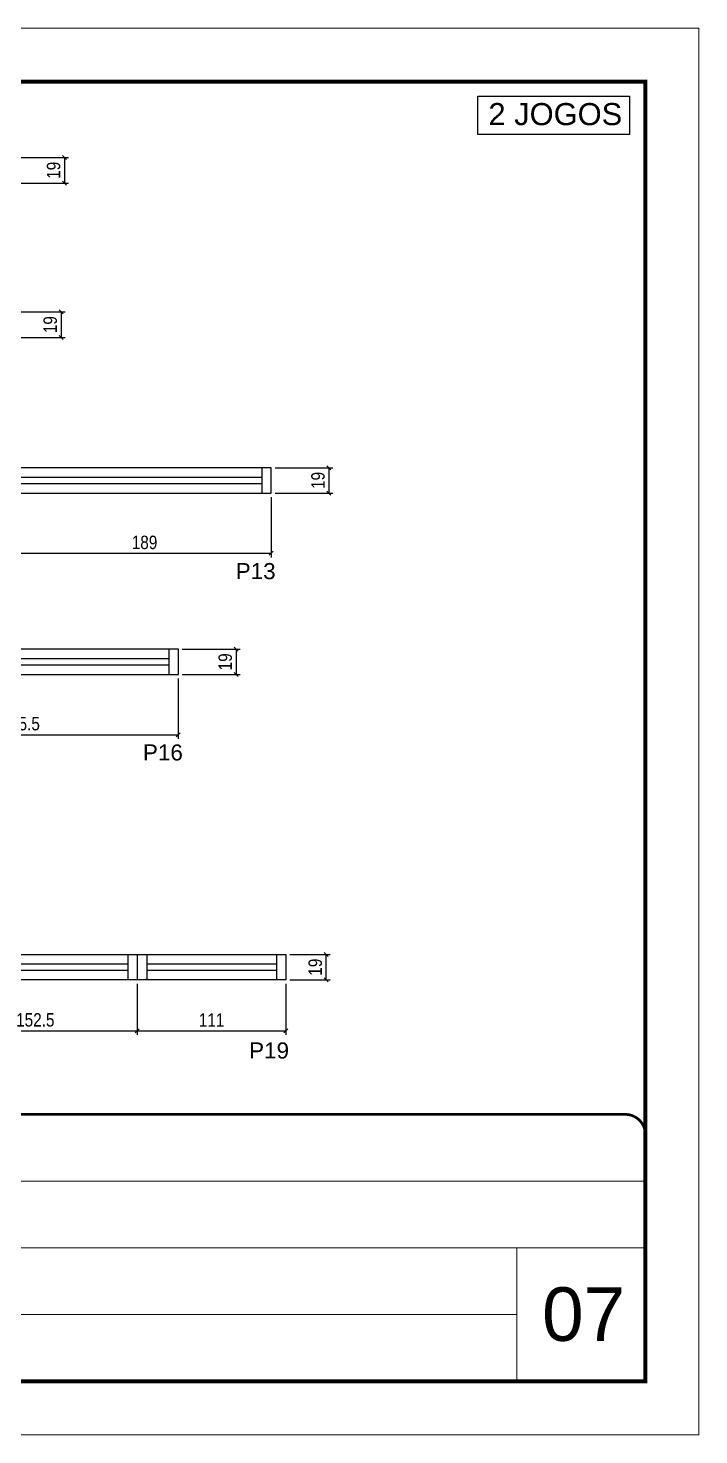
# Model space of a CAD drawing. Extents: x 3245 to 12416, y 917 to 10295.
# Drawn here: x 7413 to 7914, y 7809 to 8859 of the extents above; entities that cross this region are included whole.
import ezdxf

# ---------------------------------------------------------------- set-up
doc = ezdxf.new("R2010")
doc.units = 0
doc.linetypes.add('CONTINUO', pattern=[0])
doc.linetypes.add('DASHED', pattern=[0.75, 0.5, -0.25])
for name, color, linetype in [('5', 5, 'Continuous'), ('COTA', 241, 'Continuous'), ('NOMENCLATURA', 7, 'Continuous'), ('Painéis', 200, 'Continuous'), ('SARR_2.2x7', 40, 'Continuous')]:
    doc.layers.add(name, color=color, linetype=linetype)
for name, color, linetype, lineweight in [('CARIMBO', 255, 'Continuous', 9), ('Folhas', 255, 'Continuous', 9), ('SARRAFO DE PRESSAO', 251, 'DASHED', 9)]:
    doc.layers.add(name, color=color, linetype=linetype, lineweight=lineweight)
doc.styles.add('ARIAL', font='arial.ttf')
doc.styles.add('COTA TECNICA-50', font='techl___.ttf', dxfattribs={"height": 10})
doc.styles.get("Standard").update_dxf_attribs({"font": 'arial.ttf'})
doc.dimstyles.new('COTA PAINEL-50', dxfattribs={"dimtxt": 10, "dimasz": 3, "dimexe": 3, "dimexo": 3, "dimgap": 3, "dimtad": 1, "dimdec": 1, "dimzin": 12, "dimdsep": 46, "dimtxsty": 'COTA TECNICA-50', "dimblk1": 'OBLIQUE', "dimblk2": 'OBLIQUE', "dimsah": 1, "dimcen": 0.9, "dimclrd": 4, "dimclre": 4, "dimclrt": 240, "dimadec": 1, "dimazin": 3, "dimtfac": 1, "dimtdec": 1, "dimtmove": 0, "dimatfit": 3, "dimfxl": 1, "dimtolj": 1, "dimtzin": 12, "dimarcsym": 0})

# ---------------------------------------------------------------- blocks, each defined once
blk = doc.blocks.new('9999999999')
at = {"color": 30, "linetype": 'CONTINUO'}
for p, q in [((98564.6, 34379.6), (99584, 34379.6)), ((98564.6, 34329.8), (99488, 34329.8)), ((99584, 34329.8), (99488, 34329.8)), ((99488, 34329.8), (99488, 34230.2)), ((98564.6, 34280), (99488, 34280))]:
    blk.add_line(p, q, dxfattribs=at)
at = {"color": 30, "linetype": 'CONTINUO', "const_width": 2}
blk.add_lwpolyline([(99584, 34230.2), (99584, 34414.4, 0.414214), (99569, 34429.4), (98229, 34429.4, 0.414214), (98214, 34414.4), (98214, 34245.2, 0.414214), (98229, 34230.2), (99584, 34230.2)], format="xyb", dxfattribs=at)
at = {"layer": 'Folhas'}
blk.add_lwpolyline([(98139, 34190.2), (99624, 34190.2), (99624, 35240.2), (98139, 35240.2)], close=True, dxfattribs=at)
at = {"layer": 'Folhas', "color": 30, "const_width": 3}
blk.add_lwpolyline([(98214, 34230.2), (99584, 34230.2), (99584, 35200.2), (98214, 35200.2)], close=True, dxfattribs=at)
blk = doc.blocks.new('_Oblique')
at = {"color": 0, "linetype": 'ByBlock', "lineweight": -2}
blk.add_line((-0.5, -0.5), (0.5, 0.5), dxfattribs=at)
blk = doc.blocks.new('*D61')
at = {"layer": 'COTA', "color": 4, "linetype": 'ByBlock', "lineweight": -2, "transparency": 16777216}
for p, q in [((7341.9, 8145.3), (7341.9, 8107.3)), ((7494.4, 8145.3), (7494.4, 8107.3)), ((7341.9, 8110.3), (7494.4, 8110.3))]:
    blk.add_line(p, q, dxfattribs=at)
at = {"layer": 'Defpoints', "color": 0, "linetype": 'ByBlock', "transparency": 16777216}
for p in [(7341.9, 8148.3), (7494.4, 8148.3), (7494.4, 8110.3)]:
    blk.add_point(p, dxfattribs=at)
at = {"layer": 'COTA', "color": 4, "linetype": 'ByBlock', "lineweight": -2, "transparency": 16777216, "xscale": 3, "yscale": 3, "zscale": 3, "rotation": 180}
blk.add_blockref('_Oblique', (7341.9, 8110.3), dxfattribs=at)
at = {"layer": 'COTA', "color": 4, "linetype": 'ByBlock', "lineweight": -2, "transparency": 16777216, "xscale": 3, "yscale": 3, "zscale": 3}
blk.add_blockref('_Oblique', (7494.4, 8110.3), dxfattribs=at)
at = {"layer": 'COTA', "color": 240, "linetype": 'ByBlock', "transparency": 16777216, "insert": (7418.2, 8118.4), "char_height": 10, "attachment_point": 5, "style": 'COTA TECNICA-50'}
blk.add_mtext('\\A1;152.5', dxfattribs=at)
blk = doc.blocks.new('*D62')
at = {"layer": 'COTA', "color": 4, "linetype": 'ByBlock', "lineweight": -2, "transparency": 16777216}
for p, q in [((7494.4, 8145.3), (7494.4, 8107.3)), ((7605.4, 8145.3), (7605.4, 8107.3)), ((7494.4, 8110.3), (7605.4, 8110.3))]:
    blk.add_line(p, q, dxfattribs=at)
at = {"layer": 'Defpoints', "color": 0, "linetype": 'ByBlock', "transparency": 16777216}
for p in [(7494.4, 8148.3), (7605.4, 8148.3), (7605.4, 8110.3)]:
    blk.add_point(p, dxfattribs=at)
at = {"layer": 'COTA', "color": 4, "linetype": 'ByBlock', "lineweight": -2, "transparency": 16777216, "xscale": 3, "yscale": 3, "zscale": 3, "rotation": 180}
blk.add_blockref('_Oblique', (7494.4, 8110.3), dxfattribs=at)
at = {"layer": 'COTA', "color": 4, "linetype": 'ByBlock', "lineweight": -2, "transparency": 16777216, "xscale": 3, "yscale": 3, "zscale": 3}
blk.add_blockref('_Oblique', (7605.4, 8110.3), dxfattribs=at)
at = {"layer": 'COTA', "color": 240, "linetype": 'ByBlock', "transparency": 16777216, "insert": (7549.9, 8118.4), "char_height": 10, "attachment_point": 5, "style": 'COTA TECNICA-50'}
blk.add_mtext('\\A1;111', dxfattribs=at)
blk = doc.blocks.new('*D63')
at = {"layer": 'COTA', "color": 4, "linetype": 'ByBlock', "lineweight": -2, "transparency": 16777216}
for p, q in [((7608.4, 8167.3), (7638.4, 8167.3)), ((7635.4, 8148.3), (7635.4, 8167.3)), ((7608.4, 8148.3), (7638.4, 8148.3))]:
    blk.add_line(p, q, dxfattribs=at)
at = {"layer": 'Defpoints', "color": 0, "linetype": 'ByBlock', "transparency": 16777216}
for p in [(7605.4, 8167.3), (7635.4, 8167.3), (7605.4, 8148.3)]:
    blk.add_point(p, dxfattribs=at)
at = {"layer": 'COTA', "color": 4, "linetype": 'ByBlock', "lineweight": -2, "transparency": 16777216, "xscale": 3, "yscale": 3, "zscale": 3}
for p, rotation in [((7635.4, 8167.3), 90), ((7635.4, 8148.3), 270)]:
    blk.add_blockref('_Oblique', p, dxfattribs=dict(at, rotation=rotation))
at = {"layer": 'COTA', "color": 240, "linetype": 'ByBlock', "transparency": 16777216, "insert": (7627.3, 8157.8), "char_height": 10, "attachment_point": 5, "rotation": 90, "style": 'COTA TECNICA-50'}
blk.add_mtext('\\A1;19', dxfattribs=at)
blk = doc.blocks.new('*D201')
at = {"layer": 'COTA', "color": 4, "linetype": 'ByBlock', "lineweight": -2, "transparency": 16777216}
for p, q in [((7399.8, 8762.1), (7443, 8762.1)), ((7440, 8762.1), (7440, 8743.1)), ((7399.8, 8743.1), (7443, 8743.1))]:
    blk.add_line(p, q, dxfattribs=at)
at = {"layer": 'Defpoints', "color": 0, "linetype": 'ByBlock', "transparency": 16777216}
for p in [(7396.8, 8762.1), (7396.8, 8743.1), (7440, 8743.1)]:
    blk.add_point(p, dxfattribs=at)
at = {"layer": 'COTA', "color": 4, "linetype": 'ByBlock', "lineweight": -2, "transparency": 16777216, "xscale": 3, "yscale": 3, "zscale": 3}
for p, rotation in [((7440, 8762.1), 90), ((7440, 8743.1), 270)]:
    blk.add_blockref('_Oblique', p, dxfattribs=dict(at, rotation=rotation))
at = {"layer": 'COTA', "color": 240, "linetype": 'ByBlock', "transparency": 16777216, "insert": (7431.9, 8752.6), "char_height": 10, "attachment_point": 5, "rotation": 90, "style": 'COTA TECNICA-50'}
blk.add_mtext('\\A1;19', dxfattribs=at)
blk = doc.blocks.new('*D204')
at = {"layer": 'COTA', "color": 4, "linetype": 'ByBlock', "lineweight": -2, "transparency": 16777216}
for p, q in [((7397.3, 8646.9), (7440.5, 8646.9)), ((7437.5, 8646.9), (7437.5, 8627.9)), ((7397.3, 8627.9), (7440.5, 8627.9))]:
    blk.add_line(p, q, dxfattribs=at)
at = {"layer": 'Defpoints', "color": 0, "linetype": 'ByBlock', "transparency": 16777216}
for p in [(7394.3, 8646.9), (7394.3, 8627.9), (7437.5, 8627.9)]:
    blk.add_point(p, dxfattribs=at)
at = {"layer": 'COTA', "color": 4, "linetype": 'ByBlock', "lineweight": -2, "transparency": 16777216, "xscale": 3, "yscale": 3, "zscale": 3}
for p, rotation in [((7437.5, 8646.9), 90), ((7437.5, 8627.9), 270)]:
    blk.add_blockref('_Oblique', p, dxfattribs=dict(at, rotation=rotation))
at = {"layer": 'COTA', "color": 240, "linetype": 'ByBlock', "transparency": 16777216, "insert": (7429.4, 8637.4), "char_height": 10, "attachment_point": 5, "rotation": 90, "style": 'COTA TECNICA-50'}
blk.add_mtext('\\A1;19', dxfattribs=at)
blk = doc.blocks.new('*D208')
at = {"layer": 'COTA', "color": 4, "linetype": 'ByBlock', "lineweight": -2, "transparency": 16777216}
for p, q in [((7405.3, 8508.6), (7405.3, 8463.7)), ((7594.3, 8508.6), (7594.3, 8463.7)), ((7405.3, 8466.7), (7594.3, 8466.7))]:
    blk.add_line(p, q, dxfattribs=at)
at = {"layer": 'Defpoints', "color": 0, "linetype": 'ByBlock', "transparency": 16777216}
for p in [(7405.3, 8511.6), (7594.3, 8511.6), (7594.3, 8466.7)]:
    blk.add_point(p, dxfattribs=at)
at = {"layer": 'COTA', "color": 4, "linetype": 'ByBlock', "lineweight": -2, "transparency": 16777216, "xscale": 3, "yscale": 3, "zscale": 3, "rotation": 180}
blk.add_blockref('_Oblique', (7405.3, 8466.7), dxfattribs=at)
at = {"layer": 'COTA', "color": 4, "linetype": 'ByBlock', "lineweight": -2, "transparency": 16777216, "xscale": 3, "yscale": 3, "zscale": 3}
blk.add_blockref('_Oblique', (7594.3, 8466.7), dxfattribs=at)
at = {"layer": 'COTA', "color": 240, "linetype": 'ByBlock', "transparency": 16777216, "insert": (7499.8, 8474.8), "char_height": 10, "attachment_point": 5, "style": 'COTA TECNICA-50'}
blk.add_mtext('\\A1;189', dxfattribs=at)
blk = doc.blocks.new('*D209')
at = {"layer": 'COTA', "color": 4, "linetype": 'ByBlock', "lineweight": -2, "transparency": 16777216}
for p, q in [((7597.3, 8530.6), (7640.5, 8530.6)), ((7637.5, 8530.6), (7637.5, 8511.6)), ((7597.3, 8511.6), (7640.5, 8511.6))]:
    blk.add_line(p, q, dxfattribs=at)
at = {"layer": 'Defpoints', "color": 0, "linetype": 'ByBlock', "transparency": 16777216}
for p in [(7594.3, 8530.6), (7594.3, 8511.6), (7637.5, 8511.6)]:
    blk.add_point(p, dxfattribs=at)
at = {"layer": 'COTA', "color": 4, "linetype": 'ByBlock', "lineweight": -2, "transparency": 16777216, "xscale": 3, "yscale": 3, "zscale": 3}
for p, rotation in [((7637.5, 8530.6), 90), ((7637.5, 8511.6), 270)]:
    blk.add_blockref('_Oblique', p, dxfattribs=dict(at, rotation=rotation))
at = {"layer": 'COTA', "color": 240, "linetype": 'ByBlock', "transparency": 16777216, "insert": (7629.4, 8521.1), "char_height": 10, "attachment_point": 5, "rotation": 90, "style": 'COTA TECNICA-50'}
blk.add_mtext('\\A1;19', dxfattribs=at)
blk = doc.blocks.new('*D215')
at = {"layer": 'COTA', "color": 4, "linetype": 'ByBlock', "lineweight": -2, "transparency": 16777216}
for p, q in [((7289.5, 8373.2), (7289.5, 8328.3)), ((7525, 8373.2), (7525, 8328.3)), ((7289.5, 8331.3), (7525, 8331.3))]:
    blk.add_line(p, q, dxfattribs=at)
at = {"layer": 'Defpoints', "color": 0, "linetype": 'ByBlock', "transparency": 16777216}
for p in [(7289.5, 8376.2), (7525, 8376.2), (7525, 8331.3)]:
    blk.add_point(p, dxfattribs=at)
at = {"layer": 'COTA', "color": 4, "linetype": 'ByBlock', "lineweight": -2, "transparency": 16777216, "xscale": 3, "yscale": 3, "zscale": 3, "rotation": 180}
blk.add_blockref('_Oblique', (7289.5, 8331.3), dxfattribs=at)
at = {"layer": 'COTA', "color": 4, "linetype": 'ByBlock', "lineweight": -2, "transparency": 16777216, "xscale": 3, "yscale": 3, "zscale": 3}
blk.add_blockref('_Oblique', (7525, 8331.3), dxfattribs=at)
at = {"layer": 'COTA', "color": 240, "linetype": 'ByBlock', "transparency": 16777216, "insert": (7407.3, 8339.5), "char_height": 10, "attachment_point": 5, "style": 'COTA TECNICA-50'}
blk.add_mtext('\\A1;235.5', dxfattribs=at)
blk = doc.blocks.new('*D216')
at = {"layer": 'COTA', "color": 4, "linetype": 'ByBlock', "lineweight": -2, "transparency": 16777216}
for p, q in [((7528, 8395.2), (7571.2, 8395.2)), ((7568.2, 8395.2), (7568.2, 8376.2)), ((7528, 8376.2), (7571.2, 8376.2))]:
    blk.add_line(p, q, dxfattribs=at)
at = {"layer": 'Defpoints', "color": 0, "linetype": 'ByBlock', "transparency": 16777216}
for p in [(7525, 8395.2), (7525, 8376.2), (7568.2, 8376.2)]:
    blk.add_point(p, dxfattribs=at)
at = {"layer": 'COTA', "color": 4, "linetype": 'ByBlock', "lineweight": -2, "transparency": 16777216, "xscale": 3, "yscale": 3, "zscale": 3}
for p, rotation in [((7568.2, 8395.2), 90), ((7568.2, 8376.2), 270)]:
    blk.add_blockref('_Oblique', p, dxfattribs=dict(at, rotation=rotation))
at = {"layer": 'COTA', "color": 240, "linetype": 'ByBlock', "transparency": 16777216, "insert": (7560.1, 8385.7), "char_height": 10, "attachment_point": 5, "rotation": 90, "style": 'COTA TECNICA-50'}
blk.add_mtext('\\A1;19', dxfattribs=at)

msp = doc.modelspace()

# ---------------------------------------------------------------- linework, layer by layer
at = {"layer": 'NOMENCLATURA', "linetype": 'Continuous'}
msp.add_lwpolyline([(7748.63, 8807.89), (7862.02, 8807.89), (7862.02, 8779.43), (7748.63, 8779.43)], close=True, dxfattribs=at)
at = {"layer": 'Painéis', "linetype": 'Continuous'}
for p, q in [((7594.34, 8530.55), (6673.34, 8530.55)), ((7594.34, 8511.55), (7594.34, 8530.55)), ((6673.34, 8511.55), (7594.34, 8511.55)), ((7525.05, 8395.2), (6801.55, 8395.2)), ((7525.05, 8376.2), (7525.05, 8395.2)), ((6801.55, 8376.2), (7525.05, 8376.2)), ((7494.41, 8167.3), (7494.41, 8148.3))]:
    msp.add_line(p, q, dxfattribs=at)
msp.add_lwpolyline([(7605.41, 8148.3), (7341.92, 8148.3), (7341.91, 8167.3), (7605.41, 8167.3)], close=True, dxfattribs=at)
at = {"layer": 'SARR_2.2x7', "linetype": 'Continuous'}
for p, q in [((7587.34, 8530.55), (7587.34, 8511.55)), ((7405.34, 8523.55), (7587.34, 8523.55)), ((7587.34, 8518.55), (7405.34, 8518.55)), ((7518.05, 8395.2), (7518.05, 8376.2)), ((7289.55, 8388.2), (7518.05, 8388.2)), ((7518.05, 8383.2), (7289.55, 8383.2)), ((7348.92, 8160.3), (7487.41, 8160.3)), ((7487.41, 8167.3), (7487.41, 8148.3)), ((7501.41, 8167.3), (7501.41, 8148.3)), ((7501.41, 8160.3), (7598.41, 8160.3)), ((7598.41, 8167.3), (7598.41, 8148.3)), ((7487.41, 8155.3), (7348.92, 8155.3)), ((7598.41, 8155.3), (7501.41, 8155.3))]:
    msp.add_line(p, q, dxfattribs=at)

# ---------------------------------------------------------------- block references
at = {"layer": 'SARRAFO DE PRESSAO', "color": 6, "linetype": 'ByBlock'}
msp.add_blockref('9999999999', (-91710.13, -26381.5), dxfattribs=at)

# ---------------------------------------------------------------- texts
at = {"layer": '5', "linetype": 'Continuous'}
for s, p in [('P13', (7567.9, 8447.43)), ('P16', (7498.6, 8312.08)), ('P19', (7577.91, 8089.64))]:
    msp.add_text(s, height=12, rotation=359.99996, dxfattribs=at).set_placement(p)
at = {"layer": 'CARIMBO', "style": 'ARIAL'}
msp.add_text('07', height=40, dxfattribs=at).set_placement((7796.7, 7878.85))
at = {"layer": 'NOMENCLATURA', "linetype": 'Continuous'}
msp.add_text('2 JOGOS', height=16.5, dxfattribs=at).set_placement((7756.69, 8786.29))

# ---------------------------------------------------------------- dimensions: what is measured, and where the dimension line sits
at = {"layer": 'COTA', "linetype": 'ByBlock'}
for base, p1, p2, picture, middle in [((7439.99, 8743.13), (7396.84, 8762.13), (7396.84, 8743.13), '*D201', (7431.91, 8752.63)), ((7437.49, 8627.92), (7394.34, 8646.92), (7394.34, 8627.92), '*D204', (7429.41, 8637.42)), ((7637.49, 8511.55), (7594.34, 8530.55), (7594.34, 8511.55), '*D209', (7629.41, 8521.05)), ((7568.2, 8376.2), (7525.05, 8395.2), (7525.05, 8376.2), '*D216', (7560.12, 8385.7)), ((7635.36, 8167.3), (7605.41, 8148.3), (7605.41, 8167.3), '*D63', (7627.27, 8157.8))]:
    dim = msp.add_linear_dim(base=base, p1=p1, p2=p2, angle=90, dimstyle='COTA PAINEL-50', override={"dimarcsym": 1}, dxfattribs=at)
    dim.commit()
    dim.dimension.update_dxf_attribs({"geometry": picture, "text_midpoint": middle})
for base, p1, p2, override, picture, middle in [((7594.34, 8466.67), (7405.34, 8511.55), (7594.34, 8511.55), {"dimarcsym": 1}, '*D208', (7499.84, 8474.78)), ((7525.05, 8331.32), (7289.55, 8376.2), (7525.05, 8376.2), {"dimarcsym": 1}, '*D215', (7407.3, 8339.54)), ((7494.41, 8110.33), (7341.92, 8148.3), (7494.41, 8148.3), {"dimarcsym": 1}, '*D61', (7418.16, 8118.44)), ((7605.41, 8110.33), (7494.41, 8148.3), (7605.41, 8148.3), {"dimtmove": 1, "dimarcsym": 1}, '*D62', (7549.91, 8118.39))]:
    dim = msp.add_linear_dim(base=base, p1=p1, p2=p2, dimstyle='COTA PAINEL-50', override=override, dxfattribs=at)
    dim.commit()
    dim.dimension.update_dxf_attribs({"geometry": picture, "text_midpoint": middle})

doc.saveas('drawing.dxf')
